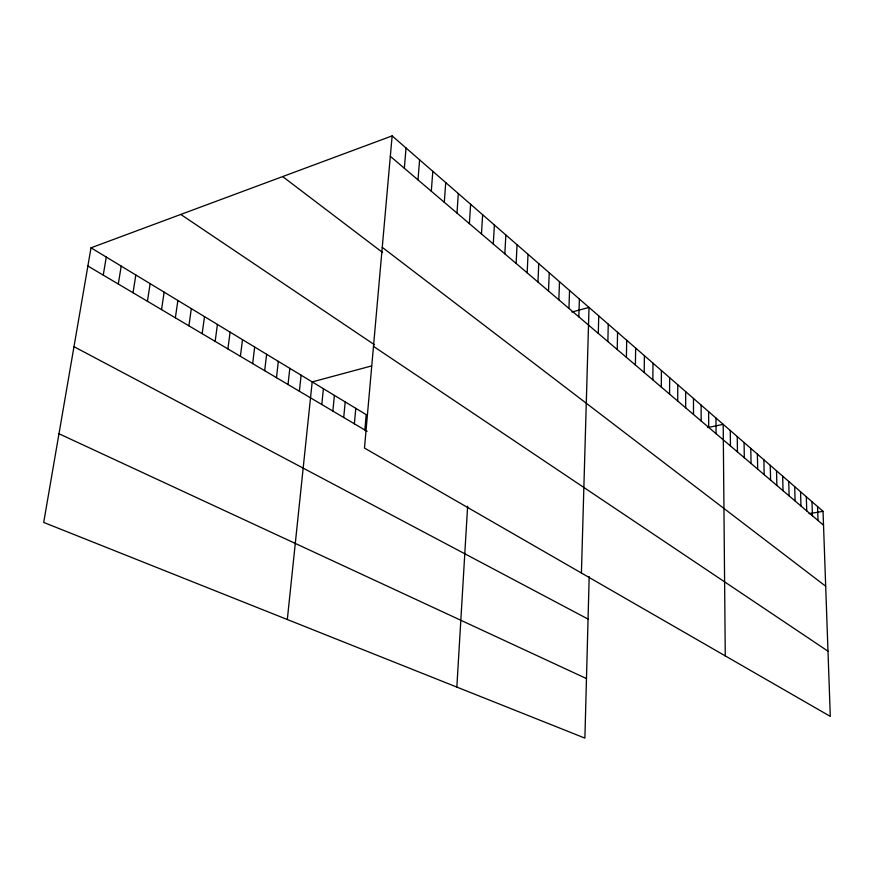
<?xml version="1.0" encoding="UTF-8"?>
<svg xmlns="http://www.w3.org/2000/svg" width="874" height="874" viewBox="0 0 874 874"><rect width="100%" height="100%" fill="white"/><g stroke="black" fill="none" stroke-linecap="round" stroke-linejoin="round"><path stroke-width="1.31" d="M685.675 407.819L685.697 391.661M677.7 401.035L677.765 384.746M669.571 394.108L669.67 377.699M661.29 387.051L661.421 370.51M652.834 379.851L652.998 363.18M644.204 372.51L644.411 355.696M635.398 365.004L635.66 348.06M626.407 357.357L626.713 340.27M617.23 349.545L617.579 332.317M607.867 341.559L608.26 324.199M598.297 333.409L598.745 315.907M589.185 576.6L584.892 738.115L43.7 522.433L91.016 247.812L392.131 135.885L823.035 511.323L830.3 716.396L364.48 448.056L392.131 135.885M581.418 573.016L589.021 307.429L571.924 312.029M578.828 316.847L579.396 299.039M568.941 308.424L569.553 290.474M558.836 299.815L559.513 281.712M548.511 291.02L549.243 272.775M537.958 282.04L538.755 263.631M527.164 272.852L528.027 254.29M516.13 263.456L517.069 244.731M504.844 253.842L505.849 234.964M493.297 244.01L494.378 224.968M456.84 687.084L467.623 506.177M481.476 233.948L482.634 214.742M469.382 223.646L470.627 204.265M456.993 213.092L458.326 193.547M444.309 202.298L445.718 182.579M431.308 191.22L432.816 171.326M417.991 179.88L419.586 159.8M404.334 168.256L406.039 147.99M364.84 429.997L366.206 414.658L91.016 247.812M354.374 423.803L355.794 408.355M343.711 417.488L345.197 401.92M332.852 411.064L334.392 395.376M321.796 404.509L323.402 388.712M287.317 619.524L312.193 381.916L371.319 365.998M299.378 391.246L301.115 375.197M288.027 384.527L289.829 368.358M276.468 377.677L278.336 361.388M264.68 370.696L266.614 354.287M252.662 363.584L254.673 347.044M240.405 356.33L242.502 339.658M227.917 348.923L230.081 332.131M215.168 341.384L217.418 324.451M202.167 333.682L204.505 316.628M188.904 325.827L191.33 308.631M175.368 317.808L177.881 300.481M161.548 309.625L164.148 292.156M147.433 301.268L150.142 283.657M133.023 292.735L135.831 274.982M118.296 284.017L121.213 266.122M103.252 275.113L106.278 257.065M707.765 427.55L723.191 424.338L725.267 655.893M809.029 513.661L823.035 511.323M58.984 433.755L586.476 678.585M73.984 346.672L588.049 619.087M87.881 266.013L367.124 431.352M180.787 214.447L374.52 344.771M373.482 346.377L827.984 651.185M282.663 176.581L382.637 252.542M382.266 247.342L825.69 586.214M390.328 156.326L823.526 525.198M817.551 506.538L818.02 520.511M811.968 501.687L812.427 515.758M806.309 496.749L806.746 510.919M800.54 491.734L800.966 505.991M794.695 486.632L795.089 500.988M788.741 481.443L789.124 495.908M782.678 476.166L783.049 490.729M776.527 470.802L776.866 485.474M770.256 465.339L770.584 480.121M763.887 459.79L764.182 474.669M757.397 454.141L757.671 469.13M750.799 448.384L751.05 463.493M744.08 442.539L744.309 457.747M737.252 436.574L737.438 451.902M730.282 430.511L730.456 445.948M715.97 418.045L716.079 433.712M708.617 411.632L708.694 427.419M701.123 405.099L701.166 421.017M693.486 398.446L693.497 414.484"/></g></svg>
